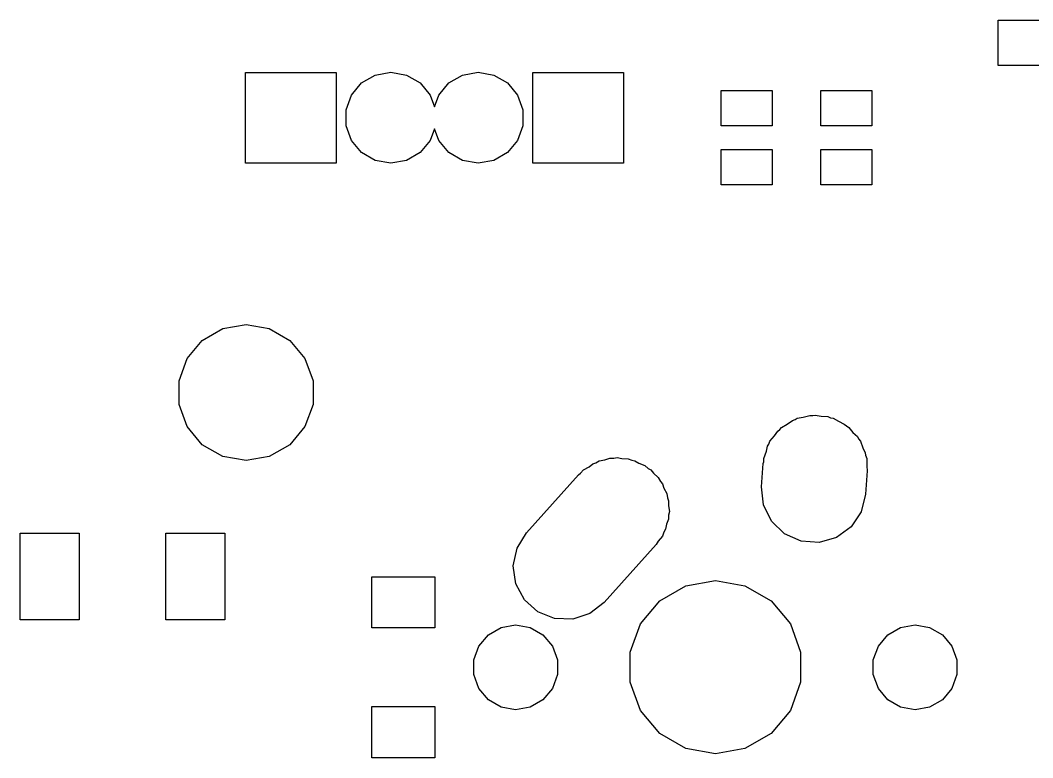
# Model space of a CAD drawing. Extents: x 50 to 349, y -142 to -48.
# Drawn here: x 51.38 to 77.13, y -116.6 to -97.85 of the extents above; entities that cross this region are included whole.
import ezdxf

# ---------------------------------------------------------------- set-up
doc = ezdxf.new("R2010")
doc.units = 0
doc.header["$MEASUREMENT"] = 0
doc.layers.add('BLACK', color=7, linetype='CONTINUOUS')

msp = doc.modelspace()

# ---------------------------------------------------------------- linework, layer by layer
at = {"layer": 'Black'}
for p, q in [((76.247, -99), (76.247, -97.85)), ((76.247, -97.85), (77.447, -97.85)), ((77.447, -99), (76.247, -99)), ((57.1088, -101.483), (57.1088, -99.1775)), ((57.1088, -99.1775), (59.4138, -99.1775)), ((59.4138, -99.1775), (59.4138, -101.483)), ((60.0576, -99.4438), (60.4056, -99.2429)), ((60.4056, -99.2429), (60.8012, -99.1731)), ((60.8012, -99.1731), (61.1969, -99.2429)), ((61.1969, -99.2429), (61.5449, -99.4438)), ((62.2801, -99.4438), (62.6281, -99.2429)), ((62.6281, -99.2429), (63.0237, -99.1731)), ((63.0237, -99.1731), (63.4194, -99.2429)), ((63.4194, -99.2429), (63.7674, -99.4438)), ((64.4112, -101.483), (64.4112, -99.1775)), ((64.4112, -99.1775), (66.7163, -99.1775)), ((66.7163, -99.1775), (66.7163, -101.483)), ((59.7993, -99.7515), (60.0576, -99.4438)), ((61.5449, -99.4438), (61.8032, -99.7515)), ((62.0218, -99.7515), (62.2801, -99.4438)), ((63.7674, -99.4438), (64.0257, -99.7515)), ((69.2, -100.538), (69.2, -99.638)), ((69.2, -99.638), (70.5, -99.638)), ((70.5, -99.638), (70.5, -100.538)), ((71.74, -100.538), (71.74, -99.638)), ((71.74, -99.638), (73.04, -99.638)), ((73.04, -99.638), (73.04, -100.538)), ((59.6619, -100.129), (59.7993, -99.7515)), ((61.8032, -99.7515), (61.9125, -100.052)), ((61.9125, -100.052), (62.0218, -99.7515)), ((64.0257, -99.7515), (64.1631, -100.129)), ((59.6619, -100.531), (59.6619, -100.129)), ((64.1631, -100.129), (64.1631, -100.531)), ((59.7993, -100.908), (59.6619, -100.531)), ((61.9125, -100.608), (61.8032, -100.908)), ((62.0218, -100.908), (61.9125, -100.608)), ((64.1631, -100.531), (64.0257, -100.908)), ((70.5, -100.538), (69.2, -100.538)), ((73.04, -100.538), (71.74, -100.538)), ((60.0576, -101.216), (59.7993, -100.908)), ((61.8032, -100.908), (61.5449, -101.216)), ((62.2801, -101.216), (62.0218, -100.908)), ((64.0257, -100.908), (63.7674, -101.216)), ((69.2, -102.038), (69.2, -101.138)), ((69.2, -101.138), (70.5, -101.138)), ((70.5, -101.138), (70.5, -102.038)), ((71.74, -102.038), (71.74, -101.138)), ((71.74, -101.138), (73.04, -101.138)), ((73.04, -101.138), (73.04, -102.038)), ((60.4056, -101.417), (60.0576, -101.216)), ((60.8012, -101.487), (60.4056, -101.417)), ((61.1969, -101.417), (60.8012, -101.487)), ((61.5449, -101.216), (61.1969, -101.417)), ((62.6281, -101.417), (62.2801, -101.216)), ((63.0237, -101.487), (62.6281, -101.417)), ((63.4194, -101.417), (63.0237, -101.487)), ((63.7674, -101.216), (63.4194, -101.417)), ((59.4138, -101.483), (57.1088, -101.483)), ((66.7163, -101.483), (64.4112, -101.483)), ((70.5, -102.038), (69.2, -102.038)), ((73.04, -102.038), (71.74, -102.038)), ((56.5264, -105.689), (57.1182, -105.584)), ((57.1182, -105.584), (57.7101, -105.689)), ((56.0059, -105.989), (56.5264, -105.689)), ((57.7101, -105.689), (58.2306, -105.989)), ((55.6195, -106.45), (56.0059, -105.989)), ((58.2306, -105.989), (58.617, -106.45)), ((55.414, -107.014), (55.6195, -106.45)), ((58.617, -106.45), (58.8225, -107.014)), ((55.414, -107.616), (55.414, -107.014)), ((58.8225, -107.014), (58.8225, -107.616)), ((55.6195, -108.18), (55.414, -107.616)), ((58.8225, -107.616), (58.617, -108.18)), ((71.293, -107.943), (71.4569, -107.896)), ((71.4569, -107.896), (71.5314, -107.901)), ((71.5314, -107.901), (71.5962, -107.89)), ((71.5962, -107.89), (71.7444, -107.916)), ((70.7413, -108.201), (70.8834, -108.119)), ((70.8834, -108.119), (71.0147, -108.023)), ((71.0147, -108.023), (71.083, -108.004)), ((71.083, -108.004), (71.1413, -107.97)), ((71.1413, -107.97), (71.293, -107.943)), ((71.7444, -107.916), (71.916, -107.928)), ((71.916, -107.928), (71.9848, -107.958)), ((71.9848, -107.958), (72.0512, -107.97)), ((72.0512, -107.97), (72.1845, -108.047)), ((72.1845, -108.047), (72.3366, -108.115)), ((72.3366, -108.115), (72.389, -108.165)), ((72.389, -108.165), (72.4512, -108.201)), ((56.0059, -108.641), (55.6195, -108.18)), ((58.617, -108.18), (58.2306, -108.641)), ((70.4444, -108.555), (70.5599, -108.417)), ((70.5599, -108.417), (70.6427, -108.294)), ((70.6427, -108.294), (70.6951, -108.256)), ((70.6951, -108.256), (70.7413, -108.201)), ((72.4512, -108.201), (72.5567, -108.327)), ((72.5567, -108.327), (72.6679, -108.434)), ((56.5264, -108.941), (56.0059, -108.641)), ((58.2306, -108.641), (57.7101, -108.941)), ((70.3544, -108.802), (70.3857, -108.676)), ((70.3857, -108.676), (70.4175, -108.629)), ((70.4175, -108.629), (70.4444, -108.555)), ((72.6679, -108.434), (72.6976, -108.495)), ((72.6976, -108.495), (72.7481, -108.555)), ((72.7481, -108.555), (72.8096, -108.724)), ((57.1182, -109.046), (56.5264, -108.941)), ((57.7101, -108.941), (57.1182, -109.046)), ((70.2864, -108.989), (70.3544, -108.802)), ((72.8096, -108.724), (72.87, -108.847)), ((72.87, -108.847), (72.8763, -108.907)), ((72.8763, -108.907), (72.9061, -108.989)), ((65.8422, -109.2), (65.9381, -109.125)), ((65.9381, -109.125), (66.0171, -109.099)), ((66.0171, -109.099), (66.1013, -109.05)), ((66.1013, -109.05), (66.2415, -109.025)), ((66.2415, -109.025), (66.3754, -108.982)), ((66.3754, -108.982), (66.4717, -108.985)), ((66.4717, -108.985), (66.5562, -108.97)), ((66.5562, -108.97), (66.68, -108.992)), ((66.68, -108.992), (66.8354, -108.997)), ((66.8354, -108.997), (66.9339, -109.037)), ((66.9339, -109.037), (67.0112, -109.05)), ((67.0112, -109.05), (67.1106, -109.108)), ((67.1106, -109.108), (67.2623, -109.169)), ((67.2623, -109.169), (67.3455, -109.243)), ((70.234, -109.715), (70.2748, -109.123)), ((70.2748, -109.123), (70.2864, -109.076)), ((70.2864, -109.076), (70.2864, -108.989)), ((72.9061, -108.989), (72.9061, -109.188)), ((72.9061, -109.188), (72.9185, -109.305)), ((64.2542, -110.882), (65.5759, -109.409)), ((65.5759, -109.409), (65.6298, -109.366)), ((65.6298, -109.366), (65.7013, -109.281)), ((65.7013, -109.281), (65.8422, -109.2)), ((67.3455, -109.243), (67.4112, -109.281)), ((67.4112, -109.281), (67.4826, -109.366)), ((67.4826, -109.366), (67.6048, -109.476)), ((72.9185, -109.305), (72.8777, -109.897)), ((67.6048, -109.476), (67.6577, -109.575)), ((67.6577, -109.575), (67.7081, -109.635)), ((67.7081, -109.635), (67.7474, -109.743)), ((67.7474, -109.743), (67.8216, -109.882)), ((67.8216, -109.882), (67.8367, -109.988)), ((70.2825, -110.173), (70.234, -109.715)), ((72.8777, -109.897), (72.7668, -110.344)), ((67.8367, -109.988), (67.8661, -110.069)), ((67.8661, -110.069), (67.8661, -110.195)), ((67.8661, -110.195), (67.8864, -110.337)), ((70.4846, -110.586), (70.2825, -110.173)), ((67.8864, -110.337), (67.8661, -110.434)), ((67.8661, -110.434), (67.8661, -110.531)), ((72.7668, -110.344), (72.5098, -110.726)), ((67.8174, -110.665), (67.7915, -110.788)), ((67.8661, -110.531), (67.8174, -110.665)), ((70.8159, -110.905), (70.4846, -110.586)), ((72.5098, -110.726), (72.1378, -110.997)), ((51.375, -113.094), (51.375, -110.894)), ((51.375, -110.894), (52.875, -110.894)), ((52.875, -110.894), (52.875, -113.094)), ((55.075, -113.094), (55.075, -110.894)), ((55.075, -110.894), (56.575, -110.894)), ((56.575, -110.894), (56.575, -113.094)), ((64.011, -111.272), (64.2542, -110.882)), ((67.7081, -110.965), (67.6035, -111.09)), ((67.7461, -110.861), (67.7081, -110.965)), ((67.7915, -110.788), (67.7461, -110.861)), ((71.2365, -111.092), (70.8159, -110.905)), ((72.1378, -110.997), (71.6956, -111.124)), ((67.5483, -111.178), (66.2266, -112.651)), ((67.6035, -111.09), (67.5483, -111.178)), ((71.6956, -111.124), (71.2365, -111.092)), ((63.9161, -111.723), (64.011, -111.272)), ((63.9809, -112.178), (63.9161, -111.723)), ((60.3187, -113.3), (60.3187, -112)), ((60.3187, -112), (61.9187, -112)), ((61.9187, -112), (61.9187, -113.3)), ((64.1977, -112.584), (63.9809, -112.178)), ((67.6407, -112.613), (68.303, -112.231)), ((68.303, -112.231), (69.0562, -112.098)), ((69.0562, -112.098), (69.8095, -112.231)), ((69.8095, -112.231), (70.4718, -112.613)), ((64.5402, -112.891), (64.1977, -112.584)), ((66.2266, -112.651), (65.8645, -112.935)), ((67.149, -113.199), (67.6407, -112.613)), ((70.4718, -112.613), (70.9635, -113.199)), ((64.9671, -113.063), (64.5402, -112.891)), ((65.8645, -112.935), (65.4271, -113.078)), ((52.875, -113.094), (51.375, -113.094)), ((56.575, -113.094), (55.075, -113.094)), ((61.9187, -113.3), (60.3187, -113.3)), ((63.2826, -113.473), (63.6072, -113.286)), ((63.6072, -113.286), (63.9763, -113.221)), ((63.9763, -113.221), (64.3453, -113.286)), ((64.3453, -113.286), (64.6699, -113.473)), ((65.4271, -113.078), (64.9671, -113.063)), ((66.8874, -113.918), (67.149, -113.199)), ((70.9635, -113.199), (71.2251, -113.918)), ((73.4426, -113.473), (73.7672, -113.286)), ((73.7672, -113.286), (74.1362, -113.221)), ((74.1362, -113.221), (74.5053, -113.286)), ((74.5053, -113.286), (74.8299, -113.473)), ((63.0417, -113.76), (63.2826, -113.473)), ((64.6699, -113.473), (64.9108, -113.76)), ((73.2017, -113.76), (73.4426, -113.473)), ((74.8299, -113.473), (75.0708, -113.76)), ((62.9135, -114.113), (63.0417, -113.76)), ((64.9108, -113.76), (65.039, -114.113)), ((73.0735, -114.113), (73.2017, -113.76)), ((75.0708, -113.76), (75.199, -114.113)), ((66.8874, -114.682), (66.8874, -113.918)), ((71.2251, -113.918), (71.2251, -114.682)), ((62.9135, -114.487), (62.9135, -114.113)), ((65.039, -114.113), (65.039, -114.487)), ((73.0735, -114.487), (73.0735, -114.113)), ((75.199, -114.113), (75.199, -114.487)), ((63.0417, -114.84), (62.9135, -114.487)), ((65.039, -114.487), (64.9108, -114.84)), ((73.2017, -114.84), (73.0735, -114.487)), ((75.199, -114.487), (75.0708, -114.84)), ((63.2826, -115.127), (63.0417, -114.84)), ((64.9108, -114.84), (64.6699, -115.127)), ((67.149, -115.401), (66.8874, -114.682)), ((71.2251, -114.682), (70.9635, -115.401)), ((73.4426, -115.127), (73.2017, -114.84)), ((75.0708, -114.84), (74.8299, -115.127)), ((60.3187, -116.6), (60.3187, -115.3)), ((60.3187, -115.3), (61.9187, -115.3)), ((61.9187, -115.3), (61.9187, -116.6)), ((63.6072, -115.314), (63.2826, -115.127)), ((63.9763, -115.379), (63.6072, -115.314)), ((64.3453, -115.314), (63.9763, -115.379)), ((64.6699, -115.127), (64.3453, -115.314)), ((73.7672, -115.314), (73.4426, -115.127)), ((74.1362, -115.379), (73.7672, -115.314)), ((74.5053, -115.314), (74.1362, -115.379)), ((74.8299, -115.127), (74.5053, -115.314)), ((67.6407, -115.987), (67.149, -115.401)), ((70.9635, -115.401), (70.4718, -115.987)), ((68.303, -116.369), (67.6407, -115.987)), ((70.4718, -115.987), (69.8095, -116.369)), ((69.0562, -116.502), (68.303, -116.369)), ((69.8095, -116.369), (69.0562, -116.502)), ((61.9187, -116.6), (60.3187, -116.6))]:
    msp.add_line(p, q, dxfattribs=at)

doc.saveas('drawing.dxf')
